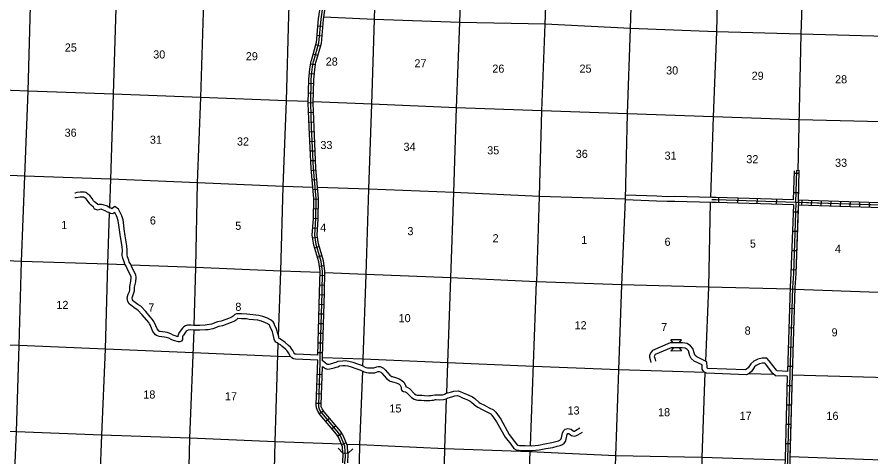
# Model space of a CAD drawing. Extents: x 281674 to 1373010, y 15256751 to 15982786.
# Drawn here: x 902380 to 955129, y 15724558 to 15751729 of the extents above; entities that cross this region are included whole.
import ezdxf

# ---------------------------------------------------------------- set-up
doc = ezdxf.new("R2010")
doc.units = 0
for name, color, linetype in [('L10', 7, 'Continuous'), ('L11', 7, 'Continuous'), ('L13', 7, 'Continuous'), ('L14', 7, 'Continuous'), ('L18', 7, 'Continuous'), ('L8', 7, 'Continuous'), ('L9', 7, 'Continuous')]:
    doc.layers.add(name, color=color, linetype=linetype)

msp = doc.modelspace()

# ---------------------------------------------------------------- linework, layer by layer
at = {"layer": 'L10'}
for points in [[(945297, 15740284), (943014, 15740338)], [(945304, 15740584), (943021, 15740637)], [(920955, 15730537), (919585, 15730599), (919458, 15730618), (919347, 15730674), (919266, 15730762), (919149, 15730994), (919116, 15731051), (919048, 15731133), (918962, 15731211), (918735, 15731392), (918673, 15731454), (918645, 15731474), (918541, 15731532), (918457, 15731597), (918376, 15731642), (918325, 15731699), (918289, 15731764), (918264, 15731840), (918247, 15731936), (918204, 15732116), (918154, 15732287), (918112, 15732387), (918039, 15732531), (917989, 15732665), (917970, 15732694), (917915, 15732741), (917871, 15732771), (917727, 15732847), (917475, 15732944), (917261, 15733000), (916719, 15733056), (916544, 15733087), (916242, 15733088), (916015, 15733100), (916006, 15733100), (915972, 15733058), (915914, 15733011), (915804, 15732943), (915616, 15732862), (915080, 15732649), (914836, 15732608), (914483, 15732481), (914177, 15732410), (914014, 15732399), (913672, 15732386), (913282, 15732387), (913111, 15732405), (912959, 15732393), (912904, 15732376), (912858, 15732351), (912823, 15732320), (912652, 15732086), (912624, 15732035), (912610, 15731984), (912602, 15731808), (912544, 15731712), (912435, 15731658), (912344, 15731660), (912048, 15731749), (911901, 15731809), (911754, 15731892), (911679, 15731923), (911596, 15731942), (911493, 15731959), (911315, 15731980), (911156, 15732007), (911064, 15732034), (910994, 15732065), (910941, 15732105), (910775, 15732315), (910598, 15732710), (910566, 15732770), (910510, 15732856), (910367, 15733017), (910103, 15733337), (909831, 15733634), (909681, 15733735), (909403, 15733928), (909306, 15734017), (909230, 15734150), (909185, 15734391), (909243, 15734615), (909317, 15734786), (909337, 15734863), (909345, 15735082), (909413, 15735416), (909438, 15735637), (909425, 15735711), (909244, 15736059), (909113, 15736339), (909034, 15736467), (908990, 15736618)], [(920956, 15730837), (919615, 15730898), (919549, 15730908), (919530, 15730918), (919515, 15730934), (919413, 15731137), (919362, 15731223), (919266, 15731340), (919157, 15731439), (918935, 15731617), (918866, 15731684), (918806, 15731728), (918706, 15731783), (918622, 15731848), (918569, 15731878), (918565, 15731884), (918556, 15731914), (918541, 15731998), (918494, 15732192), (918437, 15732389), (918384, 15732513), (918314, 15732651), (918258, 15732801), (918198, 15732894), (918099, 15732979), (918027, 15733029), (917851, 15733120), (917568, 15733230), (917314, 15733296), (916761, 15733353), (916572, 15733387), (916251, 15733388), (916019, 15733401), (915934, 15733398), (915827, 15733356), (915758, 15733271), (915740, 15733256), (915665, 15733210), (915501, 15733139), (914998, 15732940), (914760, 15732899), (914398, 15732769), (914133, 15732708), (913999, 15732699), (913667, 15732686), (913298, 15732687), (913115, 15732707), (912901, 15732689), (912788, 15732654), (912685, 15732599), (912599, 15732522), (912398, 15732247), (912345, 15732149), (912312, 15732033), (912310, 15731983), (912148, 15732032), (912032, 15732079), (911886, 15732162), (911770, 15732210), (911654, 15732236), (911536, 15732256), (911358, 15732277), (911224, 15732300), (911168, 15732316), (911150, 15732324), (911034, 15732472), (910868, 15732843), (910824, 15732923), (910749, 15733038), (910595, 15733212), (910330, 15733534), (910028, 15733863), (909850, 15733983), (909591, 15734162), (909544, 15734206), (909515, 15734255), (909492, 15734380), (909527, 15734517), (909602, 15734689), (909635, 15734819), (909644, 15735047), (909709, 15735369), (909741, 15735645), (909713, 15735808), (909513, 15736192), (909378, 15736481), (909311, 15736590), (909277, 15736706)], [(942911, 15731598), (942718, 15731599), (941638, 15731133)], [(942912, 15731300), (942780, 15731299), (941804, 15730878)], [(949970, 15729839), (949339, 15729871), (949286, 15729914), (948850, 15730498), (948694, 15730650), (948406, 15730659), (948144, 15730590), (947886, 15730466), (947708, 15730318), (947550, 15730064), (947436, 15729970), (947376, 15729940), (945043, 15730028), (945032, 15730034), (945015, 15730054), (945004, 15730071), (944987, 15730438), (944381, 15730736), (944275, 15730825), (944230, 15730922), (944117, 15731250), (943980, 15731429), (943767, 15731555), (943487, 15731602), (943276, 15731599)], [(949961, 15729539), (949226, 15729576), (949068, 15729705), (948623, 15730300), (948568, 15730354), (948440, 15730358), (948248, 15730307), (948049, 15730212), (947937, 15730118), (947779, 15729865), (947601, 15729717), (947441, 15729638), (944962, 15729731), (944841, 15729796), (944771, 15729877), (944708, 15729981), (944696, 15730247), (944217, 15730483), (944031, 15730637), (943951, 15730810), (943849, 15731106), (943777, 15731200), (943663, 15731268), (943462, 15731302), (943277, 15731301)], [(941638, 15731133), (941547, 15731033), (941446, 15730847), (941441, 15730714), (941491, 15730569), (941541, 15730391)], [(941804, 15730878), (941743, 15730765), (941743, 15730758), (941777, 15730658), (941830, 15730474)]]:
    msp.add_lwpolyline(points, dxfattribs=at)
at = {"layer": 'L11'}
for points in [[(909277, 15736706), (909211, 15736912), (909175, 15737043), (909173, 15737101), (909184, 15737218), (909188, 15737325), (909165, 15737599), (909058, 15738208), (909006, 15738621), (908947, 15739051), (908926, 15739211), (908850, 15739457), (908795, 15739581), (908637, 15739864), (908410, 15740034), (908246, 15739907), (908224, 15739892), (908169, 15739924), (908095, 15739949), (907966, 15740039), (907708, 15740128), (907606, 15740156), (907432, 15740149), (907369, 15740124), (907367, 15740125), (907345, 15740172), (907166, 15740321), (907106, 15740387), (907014, 15740521), (906867, 15740701), (906817, 15740750), (906734, 15740816), (906695, 15740857), (906622, 15740896), (906538, 15740916), (906391, 15740909), (906270, 15740916), (906082, 15740888), (905973, 15740856), (905939, 15740855)], [(943017, 15740638), (942546, 15740635), (941899, 15740664), (939969, 15740735)], [(908990, 15736618), (908923, 15736826), (908876, 15736997), (908872, 15737110), (908885, 15737238), (908887, 15737318), (908867, 15737561), (908762, 15738163), (908708, 15738582), (908650, 15739012), (908632, 15739146), (908569, 15739352), (908526, 15739446), (908410, 15739655), (908289, 15739577), (908126, 15739602), (908044, 15739650), (907958, 15739679), (907828, 15739769), (907619, 15739841), (907572, 15739854), (907495, 15739851), (907391, 15739810), (907155, 15739867), (907101, 15739985), (906958, 15740105), (906871, 15740201), (906774, 15740340), (906645, 15740498), (906619, 15740524), (906531, 15740594), (906512, 15740614), (906510, 15740614), (906390, 15740609), (906284, 15740614), (906146, 15740594), (906023, 15740558), (905954, 15740555)], [(943019, 15740338), (942540, 15740335), (941887, 15740364), (939961, 15740435)], [(921242, 15730142), (921363, 15730061), (921443, 15730015), (921549, 15729983), (921708, 15729993), (921971, 15730056), (922085, 15730102), (922192, 15730128), (922293, 15730178), (922509, 15730197), (922658, 15730208), (922804, 15730187), (923026, 15730119), (923312, 15730018), (923549, 15729943), (923832, 15729806), (923975, 15729775), (924090, 15729761), (924247, 15729754), (924476, 15729758), (924688, 15729831), (924728, 15729840), (924743, 15729840), (924850, 15729791), (924915, 15729733), (925210, 15729396), (925371, 15729276), (925431, 15729245), (925664, 15729169), (925795, 15729132), (925898, 15729090), (925977, 15729045), (926045, 15728983), (926083, 15728913), (926104, 15728860), (926112, 15728761), (926150, 15728658), (926243, 15728595), (926381, 15728578), (926429, 15728546), (926738, 15728229), (926905, 15728124), (927032, 15728085), (927129, 15728068), (927293, 15728069), (927359, 15728066), (927532, 15728046), (927778, 15728042), (927881, 15728045), (927994, 15728056), (928116, 15728073), (928226, 15728096), (928271, 15728099), (928488, 15728093), (928723, 15728101), (928894, 15728146), (929003, 15728208), (929239, 15728270), (929429, 15728333), (929592, 15728343), (929648, 15728328), (929814, 15728246), (929934, 15728194), (930169, 15728103), (930363, 15728012), (930476, 15727929), (930743, 15727695), (930841, 15727623), (931119, 15727484), (931396, 15727335), (931640, 15727211), (931668, 15727187), (931716, 15727131), (932004, 15726730), (932536, 15725781), (932875, 15725338), (933065, 15725080), (933210, 15725001), (933377, 15724969), (933754, 15724954), (934197, 15724945), (934644, 15724994), (935040, 15725076), (935477, 15725148), (935737, 15725219), (935933, 15725267), (936066, 15725328), (936168, 15725407), (936259, 15725517), (936310, 15725662), (936368, 15725943), (936398, 15726002), (936422, 15726009), (936445, 15726006), (936464, 15725999), (936568, 15725920), (936635, 15725882), (936719, 15725853), (936832, 15725847), (936933, 15725874), (937029, 15725917), (937311, 15726095)], [(921251, 15730499), (921293, 15730487), (921413, 15730389), (921522, 15730316), (921563, 15730292), (921584, 15730286), (921663, 15730291), (921880, 15730343), (921993, 15730388), (922089, 15730412), (922210, 15730472), (922484, 15730496), (922669, 15730510), (922870, 15730480), (923120, 15730404), (923407, 15730303), (923661, 15730223), (923931, 15730091), (924024, 15730071), (924114, 15730060), (924251, 15730054), (924424, 15730057), (924606, 15730120), (924691, 15730139), (924806, 15730142), (925015, 15730045), (925128, 15729945), (925415, 15729617), (925530, 15729532), (925547, 15729523), (925751, 15729456), (925892, 15729416), (926030, 15729360), (926154, 15729289), (926283, 15729172), (926355, 15729042), (926400, 15728930), (926404, 15728878), (926489, 15728867), (926622, 15728777), (926928, 15728464), (927032, 15728399), (927102, 15728377), (927154, 15728368), (927300, 15728369), (927385, 15728365), (927552, 15728345), (927776, 15728342), (927862, 15728345), (927958, 15728354), (928065, 15728369), (928186, 15728394), (928265, 15728399), (928487, 15728393), (928679, 15728400), (928780, 15728427), (928889, 15728489), (929154, 15728557), (929372, 15728630), (929623, 15728646), (929755, 15728609), (929940, 15728519), (930048, 15728471), (930287, 15728379), (930516, 15728271), (930664, 15728164), (930931, 15727929), (930998, 15727880), (931257, 15727750), (931535, 15727601), (931805, 15727463), (931880, 15727401), (931953, 15727315), (932258, 15726892), (932788, 15725946), (933115, 15725518), (933267, 15725311), (933313, 15725287), (933412, 15725268), (933763, 15725254), (934184, 15725245), (934597, 15725291), (934985, 15725372), (935413, 15725441), (935661, 15725509), (935834, 15725552), (935909, 15725587), (935959, 15725625), (935994, 15725667), (936021, 15725743), (936083, 15726043), (936155, 15726186), (936237, 15726268), (936395, 15726312), (936515, 15726301), (936611, 15726264), (936734, 15726171), (936760, 15726156), (936776, 15726150), (936800, 15726149), (936832, 15726158), (936887, 15726182), (937151, 15726349)]]:
    msp.add_lwpolyline(points, dxfattribs=at)
at = {"layer": 'L13'}
for p, q in [((918490, 15730768), (913267, 15730987)), ((919275, 15730744), (918490, 15730768)), ((949110, 15729648), (947554, 15729694))]:
    msp.add_line(p, q, dxfattribs=at)
for points in [[(902650, 15736630), (902856, 15741897), (903061, 15747148), (903217, 15752408), (903373, 15757669), (903605, 15762969), (903760, 15768188), (903929, 15773358)], [(908111, 15739944), (908171, 15741709), (908328, 15746977), (908501, 15752271), (908655, 15757481), (908863, 15762782), (909026, 15768009), (909222, 15773218)], [(913317, 15732687), (913423, 15736256), (913520, 15741494), (913734, 15746752), (913899, 15752029), (914105, 15757305), (914304, 15762597), (914442, 15767842), (914621, 15772222)], [(918535, 15732021), (918679, 15736036), (918818, 15741272), (919033, 15746556), (919172, 15751817), (919361, 15757068), (919535, 15762386), (919709, 15767222)], [(946111, 15766683), (945914, 15761440), (945715, 15756139), (945582, 15750820), (945393, 15745577), (945214, 15740586)], [(928987, 15730378), (929184, 15735621), (929366, 15740889), (929521, 15746133), (929727, 15751391), (929926, 15756701), (930057, 15761962), (930143, 15764162)], [(934498, 15735374), (934646, 15740651), (934795, 15745937), (935004, 15751296), (935199, 15756480), (935433, 15762979)], [(923765, 15730606), (923936, 15735832), (924109, 15741092), (924298, 15746352), (924461, 15751587), (924610, 15756873), (924793, 15762202)], [(950627, 15742224), (950824, 15750683), (950998, 15755968), (951179, 15761245)], [(939963, 15740479), (940085, 15745749), (940275, 15751017), (940448, 15756293)], [(1008541, 15749039), (1003426, 15749155), (998160, 15749326), (992894, 15749521), (987617, 15749626), (982376, 15749795), (977102, 15749966), (971976, 15750099), (966634, 15750255), (961367, 15750392), (956041, 15750531), (950824, 15750683), (945582, 15750820), (940275, 15751017), (935004, 15751296), (929727, 15751391), (924461, 15751587), (921308, 15751724)], [(920375, 15746504), (919033, 15746556), (913734, 15746752), (908328, 15746977), (903061, 15747148), (897804, 15747351), (892523, 15747556), (887248, 15747735), (881957, 15747915), (876945, 15748101)], [(955771, 15745248), (950701, 15745388), (945393, 15745577), (940085, 15745749), (934795, 15745937), (929521, 15746133), (924298, 15746352), (920675, 15746492)], [(920647, 15741210), (918818, 15741272), (913520, 15741494), (908171, 15741709), (902856, 15741897), (897600, 15742134), (892318, 15742347), (887101, 15742483), (881810, 15742654), (876533, 15742833)], [(939963, 15740479), (934646, 15740651), (929366, 15740889), (924109, 15741092), (920949, 15741200)], [(938447, 15695794), (938529, 15698301), (938694, 15703578), (938867, 15708846), (939073, 15714121), (939212, 15719358), (939376, 15724618), (939558, 15729936), (939747, 15735179), (939963, 15740479)], [(945204, 15740286), (945098, 15735047), (944905, 15730479)], [(907844, 15731221), (907991, 15736457), (908100, 15739617)], [(902650, 15736630), (897435, 15736857), (892135, 15737021), (886887, 15737241), (881603, 15737378), (876941, 15737500)], [(902504, 15731436), (902650, 15736630)], [(909065, 15736417), (907991, 15736457), (902650, 15736630)], [(921096, 15735942), (918679, 15736036), (913423, 15736256), (909414, 15736405)], [(934473, 15735375), (929184, 15735621), (923936, 15735832), (921396, 15735931)], [(934093, 15725247), (934473, 15735375)], [(950130, 15734916), (945098, 15735047), (939747, 15735179), (934498, 15735374)], [(968775, 15734414), (955598, 15734715), (950430, 15734907)], [(912803, 15716463), (912922, 15720467), (913061, 15725712), (913322, 15732387)], [(902504, 15731436), (897271, 15731589), (892022, 15731784), (886698, 15731990), (883973, 15732061)], [(901693, 15705199), (901836, 15710295), (901982, 15715498), (902123, 15720842), (902346, 15726100), (902504, 15731436)], [(913267, 15730987), (907844, 15731221), (902504, 15731436)], [(907405, 15720629), (907619, 15725896), (907844, 15731221)], [(917933, 15712679), (917996, 15714937), (918198, 15720330), (918334, 15725499), (918513, 15731553)], [(928987, 15730378), (923765, 15730606), (921253, 15730683)], [(923748, 15730181), (923765, 15730606)], [(928926, 15728498), (928987, 15730378)], [(934277, 15730140), (928987, 15730378)], [(944861, 15729772), (939558, 15729936), (934277, 15730140)], [(923371, 15717970), (923452, 15720035), (923549, 15725297), (923734, 15729854)], [(944875, 15729777), (944677, 15724513), (944562, 15719209), (944390, 15714222)], [(960538, 15729307), (955409, 15729473), (950263, 15729615)], [(928378, 15709252), (928503, 15714589), (928683, 15719807), (928813, 15725068), (928915, 15728158)], [(907619, 15725896), (902346, 15726100), (897088, 15726279), (895267, 15726341)], [(922419, 15725341), (918334, 15725499), (913061, 15725712), (907619, 15725896)], [(934078, 15724864), (928813, 15725068), (923549, 15725297), (922779, 15725327)], [(933138, 15693433), (933264, 15698488), (933403, 15703757), (933569, 15709068), (933740, 15714277), (933922, 15719596), (934081, 15724947)], [(936231, 15724771), (934078, 15724864)], [(949818, 15724362), (944677, 15724513), (939376, 15724618), (939376, 15724634), (936231, 15724771)]]:
    msp.add_lwpolyline(points, dxfattribs=at)
at = {"layer": 'L18'}
for p, q in [((943424, 15731799), (942761, 15731796)), ((942911, 15731598), (942761, 15731796)), ((943276, 15731599), (943424, 15731799)), ((942912, 15731300), (942764, 15731100)), ((943276, 15731599), (942911, 15731598)), ((943277, 15731301), (942912, 15731300)), ((943277, 15731301), (943427, 15731103)), ((943427, 15731103), (942764, 15731100)), ((922508, 15724790), (922219, 15725098)), ((922806, 15724780), (923114, 15725068)), ((922508, 15724790), (922488, 15724193)), ((922806, 15724780), (922508, 15724790)), ((922806, 15724780), (922786, 15724184))]:
    msp.add_line(p, q, dxfattribs=at)
at = {"layer": 'L8'}
for p, q in [((921250, 15751149), (920953, 15751175)), ((921197, 15750554), (920900, 15750581)), ((921112, 15749938), (920825, 15750018)), ((920953, 15749363), (920666, 15749443)), ((920521, 15748849), (920815, 15748799)), ((920440, 15748247), (920737, 15748219)), ((920399, 15747641), (920698, 15747635)), ((920387, 15747045), (920685, 15747038)), ((920375, 15746448), (920673, 15746442)), ((920394, 15745843), (920692, 15745854)), ((920415, 15745247), (920713, 15745258)), ((920439, 15744649), (920737, 15744663)), ((920467, 15744053), (920765, 15744067)), ((920494, 15743458), (920792, 15743471)), ((920522, 15742862), (920820, 15742875)), ((920555, 15742260), (920852, 15742286)), ((920608, 15741665), (920905, 15741692)), ((920660, 15741071), (920958, 15741098)), ((920709, 15740493), (921007, 15740487)), ((955621, 15740110), (950648, 15740270)), ((955626, 15740260), (950652, 15740420)), ((950856, 15740413), (950846, 15740115)), ((951452, 15740393), (951442, 15740095)), ((952048, 15740374), (952039, 15740076)), ((952645, 15740355), (952635, 15740057)), ((953241, 15740336), (953231, 15740038)), ((953837, 15740317), (953828, 15740018)), ((954433, 15740297), (954424, 15739999)), ((955030, 15740278), (955020, 15739980)), ((920698, 15739896), (920996, 15739891)), ((920687, 15739300), (920985, 15739294)), ((920649, 15738711), (920947, 15738692)), ((920643, 15738087), (920938, 15738128)), ((920756, 15737479), (921042, 15737565)), ((920929, 15736908), (921215, 15736994)), ((921056, 15736351), (921351, 15736391)), ((921094, 15735781), (921392, 15735775)), ((921082, 15735184), (921380, 15735178)), ((921069, 15734589), (921368, 15734580)), ((921051, 15733993), (921350, 15733984)), ((921034, 15733396), (921332, 15733388)), ((921016, 15732800), (921314, 15732791)), ((920998, 15732204), (921296, 15732195)), ((920980, 15731607), (921278, 15731598)), ((920962, 15731011), (921260, 15731002)), ((921221, 15729636), (920923, 15729645)), ((921206, 15729042), (920908, 15729051)), ((921187, 15728445), (920889, 15728455)), ((921168, 15727849), (920869, 15727859)), ((921315, 15727385), (921070, 15727215)), ((921687, 15726937), (921459, 15726745)), ((922072, 15726481), (921844, 15726289)), ((922451, 15725998), (922201, 15725835)), ((922706, 15725431), (922431, 15725315))]:
    msp.add_line(p, q, dxfattribs=at)
for points in [[(921576, 15759443), (921527, 15758976), (921508, 15758111), (921622, 15756949), (921698, 15755985), (921712, 15755391), (921659, 15754967), (921362, 15754005), (921198, 15753114), (920991, 15751621), (920861, 15750151), (920551, 15749033)], [(921725, 15759424), (921677, 15758967), (921658, 15758117), (921771, 15756962), (921848, 15755993), (921862, 15755384), (921806, 15754935), (921508, 15753969), (921346, 15753090), (921140, 15751605), (921009, 15750125), (920698, 15749001)], [(921874, 15759404), (921827, 15758957), (921808, 15758122), (921921, 15756976), (921998, 15756000), (922012, 15755376), (921953, 15754903), (921654, 15753933), (921495, 15753067), (921289, 15751588), (921158, 15750098), (920845, 15748968)], [(920956, 15730837), (921072, 15734696), (921098, 15736033), (921021, 15736605), (920704, 15737648), (920619, 15738253), (920686, 15739288), (920709, 15740519), (920544, 15742370), (920425, 15744921), (920373, 15746404), (920403, 15747872), (920467, 15748539), (920551, 15749033)], [(921101, 15730410), (921104, 15730760), (921222, 15734692), (921248, 15736042), (921168, 15736637), (920851, 15737681), (920769, 15738259), (920836, 15739282), (920859, 15740524), (920694, 15742380), (920575, 15744927), (920523, 15746405), (920553, 15747863), (920616, 15748520), (920698, 15749001)], [(921251, 15730499), (921254, 15730757), (921372, 15734688), (921399, 15736051), (921315, 15736669), (920998, 15737713), (920920, 15738264), (920986, 15739276), (921009, 15740529), (920843, 15742390), (920725, 15744933), (920673, 15746406), (920703, 15747854), (920765, 15748500), (920845, 15748968)], [(950498, 15740275), (950339, 15735894), (950287, 15735029), (950115, 15729681), (949971, 15724433), (949907, 15722617), (949882, 15721250), (949829, 15719325), (949826, 15719217), (949759, 15716759), (949755, 15716626), (949647, 15713903), (949494, 15708621)], [(950498, 15740275), (950339, 15735894), (950287, 15735029), (950115, 15729681), (949971, 15724433), (949907, 15722617), (949880, 15721258)], [(950654, 15740419), (950489, 15735887), (950437, 15735022), (950265, 15729677), (950121, 15724428), (950057, 15722613), (950030, 15721255)], [(971464, 15739658), (968906, 15739719), (968215, 15739732), (961010, 15739953), (955779, 15740105), (950498, 15740275)], [(955819, 15739954), (955774, 15739955), (950643, 15740120)], [(922508, 15724790), (922486, 15725183), (922230, 15725788), (922116, 15725965), (921105, 15727163), (920954, 15727382), (920880, 15727597), (920866, 15727774), (920955, 15730537)], [(922567, 15717961), (922596, 15718369), (922553, 15719629), (922575, 15720562), (922652, 15720893), (923186, 15721952), (923218, 15722096), (923224, 15722296), (923052, 15722635), (922810, 15722909), (922652, 15723164), (922574, 15723584), (922627, 15724191), (922664, 15724573), (922635, 15725216), (922363, 15725859), (922236, 15726054), (921224, 15727254), (921089, 15727450), (921028, 15727628), (921016, 15727778), (921101, 15730410)], [(922806, 15724780), (922783, 15725250), (922496, 15725929), (922357, 15726144), (921344, 15727346), (921224, 15727519), (921176, 15727658), (921166, 15727781), (921242, 15730142)]]:
    msp.add_lwpolyline(points, dxfattribs=at)
at = {"layer": 'L9'}
for p, q in [((950353, 15740430), (950404, 15742234)), ((950698, 15742063), (950400, 15742072)), ((950652, 15740420), (950704, 15742221)), ((950664, 15740864), (950366, 15740872)), ((945723, 15740280), (945733, 15740578)), ((946916, 15740242), (946925, 15740540)), ((948108, 15740203), (948118, 15740501)), ((949301, 15740164), (949310, 15740463)), ((950626, 15739673), (950328, 15739684)), ((950582, 15738481), (950284, 15738492)), ((950539, 15737288), (950241, 15737299)), ((950495, 15736096), (950197, 15736107)), ((950433, 15734905), (950134, 15734915)), ((950394, 15733713), (950096, 15733722)), ((950356, 15732520), (950058, 15732530)), ((950317, 15731327), (950019, 15731337)), ((950279, 15730135), (949981, 15730144)), ((950244, 15728943), (949946, 15728951)), ((950211, 15727750), (949913, 15727758)), ((950178, 15726557), (949880, 15726565)), ((950146, 15725365), (949847, 15725373))]:
    msp.add_line(p, q, dxfattribs=at)
for points in [[(950498, 15740275), (950555, 15742270)], [(950648, 15740271), (950705, 15742266)], [(950353, 15740430), (945578, 15740584), (945301, 15740584)], [(950498, 15740275), (945576, 15740434), (945301, 15740434)], [(950343, 15740130), (945573, 15740284), (945301, 15740284)], [(950343, 15740130), (950189, 15735901), (950138, 15735035), (949970, 15729839)], [(950643, 15740120), (950489, 15735887), (950437, 15735022), (950265, 15729677), (950125, 15724577)], [(949961, 15729539), (949821, 15724437), (949757, 15722621), (949751, 15722282)], [(950125, 15724577), (955247, 15724396), (958542, 15724316)]]:
    msp.add_lwpolyline(points, dxfattribs=at)

# ---------------------------------------------------------------- texts
at = {"layer": 'L14'}
for s, p in [('25', (905328, 15749602)), ('30', (910791, 15749171)), ('29', (916512, 15749062)), ('28', (921446, 15748732)), ('27', (926928, 15748623)), ('26', (931740, 15748294)), ('25', (937125, 15748294)), ('30', (942478, 15748184)), ('29', (947760, 15747855)), ('28', (952913, 15747636)), ('36', (905317, 15744337)), ('31', (910584, 15743906)), ('32', (915964, 15743796)), ('33', (921117, 15743577)), ('34', (926254, 15743467)), ('35', (931423, 15743248)), ('36', (936894, 15743029)), ('31', (942380, 15742919)), ('32', (947431, 15742700)), ('33', (952913, 15742480)), ('1', (905107, 15738633)), ('6', (910584, 15738915)), ('5', (915859, 15738586)), ('4', (921106, 15738476)), ('3', (926494, 15738257)), ('2', (931757, 15737818)), ('1', (937232, 15737709)), ('6', (942381, 15737599)), ('5', (947655, 15737489)), ('4', (952903, 15737160)), ('12', (904808, 15733698)), ('7', (910487, 15733540)), ('8', (915865, 15733584)), ('10', (925949, 15732882)), ('12', (936823, 15732443)), ('7', (942173, 15732334)), ('8', (947327, 15732114)), ('9', (952699, 15732005)), ('18', (910180, 15728166)), ('17', (915224, 15728056)), ('15', (925382, 15727304)), ('13', (936385, 15727178)), ('18', (941977, 15727069)), ('17', (947020, 15726849)), ('16', (952381, 15726849))]:
    msp.add_text(s, height=500, rotation=0.0001, dxfattribs=at).set_placement(p)

doc.saveas('drawing.dxf')
